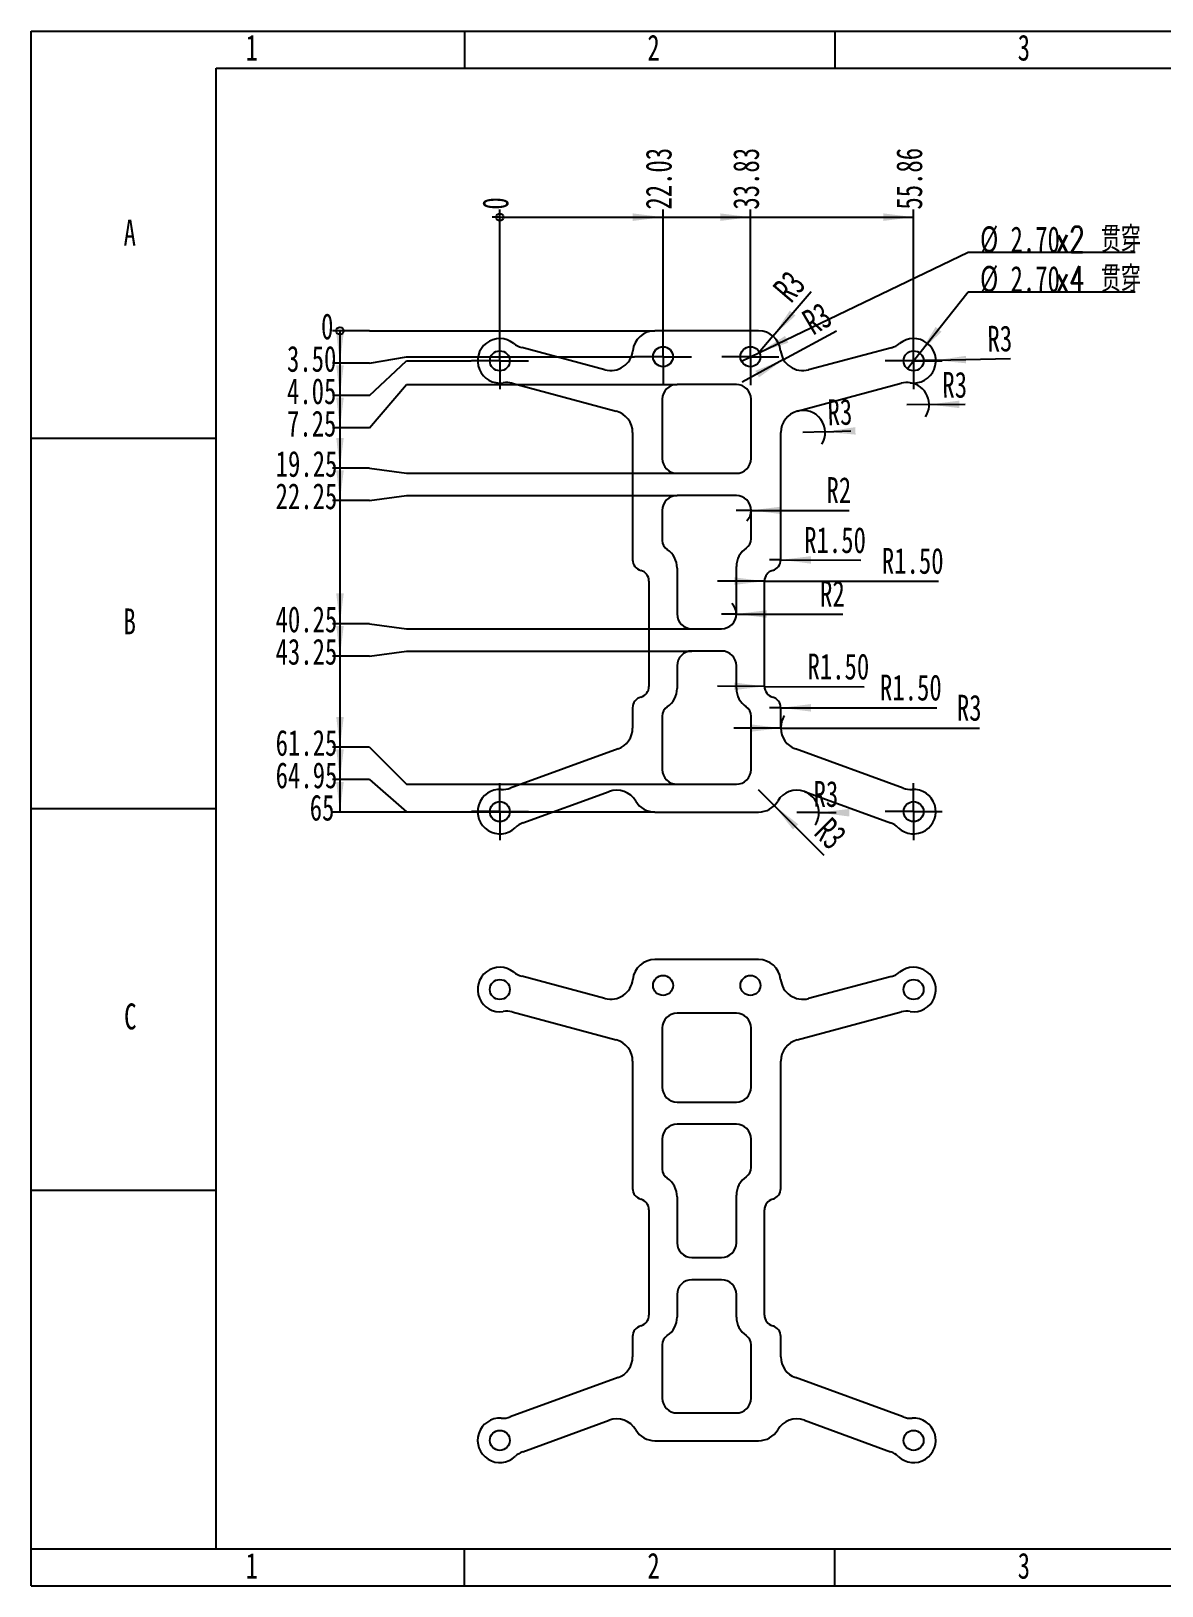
# Model space of a CAD drawing. Header units: millimetres. Extents: x 0 to 297, y 0 to 210.
# Drawn here: x 0 to 152.7, y 0 to 210 of the extents above; entities that cross this region are included whole.
import ezdxf

# ---------------------------------------------------------------- set-up
doc = ezdxf.new("R2010")
doc.units = ezdxf.units.MM
doc.layers.add('图框', color=7, linetype='Continuous')
doc.styles.add('SLDTEXTSTYLE0', font='TXT', dxfattribs={"width": 0.7, "bigfont": 'bigfont'})
doc.styles.add('SLDTEXTSTYLE2', font='TXT', dxfattribs={"width": 0.7})
doc.dimstyles.new('SLDDIMSTYLE0', dxfattribs={"dimtxt": 3.5, "dimasz": 0.338667, "dimexe": 0, "dimexo": 0.0625, "dimgap": 0.875, "dimtad": 0, "dimtih": 1, "dimtoh": 1, "dimdec": 0, "dimrnd": 1e-09, "dimdsep": 46, "dimtxsty": 'SLDTEXTSTYLE2', "dimblk1": 'ORIGIN', "dimblk2": 'ORIGIN', "dimsah": 1, "dimcen": 0.09, "dimadec": 0, "dimazin": 2, "dimtfac": 1, "dimtdec": 0, "dimtofl": 0, "dimtmove": 0, "dimatfit": 3, "dimldrblk": 'ORIGIN', "dimfxl": 0, "dimfrac": 2, "dimtolj": 1, "dimtzin": 12, "dimarcsym": 0})
doc.dimstyles.new('SLDDIMSTYLE1', dxfattribs={"dimtxt": 3.5, "dimasz": 4.08, "dimexe": 0, "dimexo": 0.0625, "dimgap": 0.875, "dimtad": 0, "dimtih": 1, "dimtoh": 1, "dimrnd": 1e-09, "dimzin": 4, "dimdsep": 46, "dimtxsty": 'SLDTEXTSTYLE2', "dimsah": 1, "dimcen": 0.09, "dimadec": 0, "dimazin": 1, "dimtfac": 1, "dimtofl": 0, "dimtmove": 0, "dimatfit": 3, "dimfxl": 0, "dimfrac": 2, "dimtolj": 1, "dimtzin": 12, "dimarcsym": 0})
doc.dimstyles.new('SLDDIMSTYLE2', dxfattribs={"dimtxt": 3.5, "dimasz": 4.08, "dimexe": 0, "dimexo": 0.0625, "dimgap": 0.875, "dimtad": 0, "dimtih": 1, "dimtoh": 1, "dimrnd": 1e-09, "dimzin": 12, "dimdsep": 46, "dimtxsty": 'SLDTEXTSTYLE2', "dimsah": 1, "dimcen": 0.09, "dimadec": 0, "dimazin": 3, "dimtfac": 1, "dimtofl": 0, "dimtmove": 0, "dimatfit": 3, "dimfxl": 0, "dimfrac": 2, "dimtolj": 1, "dimtzin": 12, "dimarcsym": 0})
doc.dimstyles.new('SLDDIMSTYLE3', dxfattribs={"dimtxt": 3.5, "dimasz": 4.08, "dimexe": 0, "dimexo": 0.0625, "dimgap": 0.875, "dimtad": 0, "dimtih": 1, "dimtoh": 1, "dimrnd": 1e-09, "dimzin": 4, "dimdsep": 46, "dimtxsty": 'SLDTEXTSTYLE2', "dimblk1": 'NONE', "dimsah": 1, "dimcen": 0, "dimadec": 0, "dimazin": 1, "dimtfac": 1, "dimtmove": 0, "dimatfit": 3, "dimldrblk": 'NONE', "dimfxl": 0, "dimfrac": 2, "dimtolj": 1, "dimtzin": 12, "dimarcsym": 0})
doc.dimstyles.new('SLDDIMSTYLE4', dxfattribs={"dimtxt": 3.5, "dimasz": 4.08, "dimexe": 0, "dimexo": 0.0625, "dimgap": 0.875, "dimtad": 2, "dimrnd": 1e-09, "dimzin": 12, "dimdsep": 46, "dimtxsty": 'SLDTEXTSTYLE2', "dimsah": 1, "dimcen": 0, "dimadec": 0, "dimazin": 3, "dimtfac": 1, "dimtofl": 0, "dimtmove": 0, "dimatfit": 3, "dimfxl": 0, "dimfrac": 2, "dimtolj": 1, "dimtzin": 12, "dimarcsym": 0})
doc.dimstyles.new('SLDDIMSTYLE5', dxfattribs={"dimtxt": 3.5, "dimasz": 4.08, "dimexe": 0, "dimexo": 0.0625, "dimgap": 0.875, "dimtad": 2, "dimrnd": 1e-09, "dimzin": 12, "dimdsep": 46, "dimtxsty": 'SLDTEXTSTYLE2', "dimsah": 1, "dimcen": 0, "dimadec": 0, "dimazin": 3, "dimtfac": 1, "dimtofl": 0, "dimtmove": 1, "dimatfit": 3, "dimfxl": 0, "dimfrac": 2, "dimtolj": 1, "dimtzin": 12, "dimarcsym": 0})
doc.dimstyles.new('SLDDIMSTYLE6', dxfattribs={"dimtxt": 3.5, "dimasz": 4.08, "dimexe": 0, "dimexo": 0.0625, "dimgap": 0.875, "dimtad": 2, "dimrnd": 1e-09, "dimzin": 4, "dimdsep": 46, "dimtxsty": 'SLDTEXTSTYLE2', "dimsah": 1, "dimcen": 0, "dimadec": 0, "dimazin": 1, "dimtfac": 1, "dimtofl": 0, "dimtmove": 0, "dimatfit": 3, "dimfxl": 0, "dimfrac": 2, "dimtolj": 1, "dimtzin": 12, "dimarcsym": 0})
doc.dimstyles.new('SLDDIMSTYLE7', dxfattribs={"dimtxt": 3.5, "dimasz": 4.08, "dimexe": 0, "dimexo": 0.0625, "dimgap": 0.875, "dimtad": 2, "dimrnd": 1e-09, "dimzin": 4, "dimdsep": 46, "dimtxsty": 'SLDTEXTSTYLE2', "dimsah": 1, "dimcen": 0, "dimadec": 0, "dimazin": 1, "dimtfac": 1, "dimtofl": 0, "dimtmove": 1, "dimatfit": 3, "dimfxl": 0, "dimfrac": 2, "dimtolj": 1, "dimtzin": 12, "dimarcsym": 0})

# ---------------------------------------------------------------- blocks, each defined once
blk = doc.blocks.new('_Origin')
at = {"color": 0, "linetype": 'ByBlock', "lineweight": -2}
blk.add_line((0, 0), (-1, 0), dxfattribs=at)
blk.add_circle((0, 0), 0.5, dxfattribs=at)
blk = doc.blocks.new('_D')
at = {"layer": '图框'}
for p, q in [((45.69, 169.52), (40.69, 169.52)), ((45.69, 169.52), (50.69, 169.52)), ((50.69, 169.52), (84.22, 169.52))]:
    blk.add_line(p, q, dxfattribs=at)
at = {"layer": '图框', "xscale": 1.016, "yscale": 1.016}
blk.add_blockref('_Origin', (41.7, 169.52), dxfattribs=at)
at = {"layer": '图框', "insert": (39.15, 171.87), "char_height": 3.5, "attachment_point": 1, "style": 'SLDTEXTSTYLE2'}
blk.add_mtext('0', dxfattribs=at)
blk = doc.blocks.new('_D_1')
at = {"layer": '图框'}
for p, q in [((41.7, 169.52), (41.7, 165.15)), ((45.69, 165.15), (50.69, 166.02)), ((50.69, 166.02), (81.47, 166.02)), ((45.69, 165.15), (40.69, 165.15))]:
    blk.add_line(p, q, dxfattribs=at)
blk.add_solid([(41.7, 165.15), (42.21, 169.23), (41.2, 169.23)], dxfattribs=at)
at = {"layer": '图框', "insert": (34.55, 167.49), "char_height": 3.5, "attachment_point": 1, "style": 'SLDTEXTSTYLE2'}
blk.add_mtext('3.50', dxfattribs=at)
blk = doc.blocks.new('_D_2')
at = {"layer": '图框'}
for p, q in [((41.7, 165.15), (41.7, 160.77)), ((45.69, 160.77), (50.69, 165.47)), ((50.69, 165.47), (59.44, 165.47)), ((45.69, 160.77), (40.69, 160.77))]:
    blk.add_line(p, q, dxfattribs=at)
blk.add_solid([(41.7, 160.77), (42.21, 164.85), (41.2, 164.85)], dxfattribs=at)
at = {"layer": '图框', "insert": (34.55, 163.12), "char_height": 3.5, "attachment_point": 1, "style": 'SLDTEXTSTYLE2'}
blk.add_mtext('4.05', dxfattribs=at)
blk = doc.blocks.new('_D_3')
at = {"layer": '图框'}
for p, q in [((45.69, 156.4), (50.69, 162.27)), ((50.69, 162.27), (87.22, 162.27)), ((41.7, 160.77), (41.7, 156.4)), ((45.69, 156.4), (40.69, 156.4))]:
    blk.add_line(p, q, dxfattribs=at)
blk.add_solid([(41.7, 156.4), (42.21, 160.48), (41.2, 160.48)], dxfattribs=at)
at = {"layer": '图框', "insert": (34.55, 158.74), "char_height": 3.5, "attachment_point": 1, "style": 'SLDTEXTSTYLE2'}
blk.add_mtext('7.25', dxfattribs=at)
blk = doc.blocks.new('_D_4')
at = {"layer": '图框'}
for p, q in [((41.7, 156.4), (41.7, 150.96)), ((45.69, 150.96), (40.69, 150.96)), ((45.69, 150.96), (50.69, 150.27)), ((50.69, 150.27), (87.22, 150.27))]:
    blk.add_line(p, q, dxfattribs=at)
blk.add_solid([(41.7, 150.96), (42.21, 155.04), (41.2, 155.04)], dxfattribs=at)
at = {"layer": '图框', "insert": (33.02, 153.3), "char_height": 3.5, "attachment_point": 1, "style": 'SLDTEXTSTYLE2'}
blk.add_mtext('19.25', dxfattribs=at)
blk = doc.blocks.new('_D_5')
at = {"layer": '图框'}
for p, q in [((41.7, 150.96), (41.7, 146.58)), ((45.69, 146.58), (50.69, 147.27)), ((50.69, 147.27), (87.22, 147.27)), ((45.69, 146.58), (40.69, 146.58))]:
    blk.add_line(p, q, dxfattribs=at)
blk.add_solid([(41.7, 146.58), (42.21, 150.66), (41.2, 150.66)], dxfattribs=at)
at = {"layer": '图框', "insert": (33.01, 148.93), "char_height": 3.5, "attachment_point": 1, "style": 'SLDTEXTSTYLE2'}
blk.add_mtext('22.25', dxfattribs=at)
blk = doc.blocks.new('_D_6')
at = {"layer": '图框'}
for p, q in [((41.7, 146.58), (41.7, 129.96)), ((45.69, 129.96), (40.69, 129.96)), ((45.69, 129.96), (50.69, 129.27)), ((50.69, 129.27), (89.22, 129.27))]:
    blk.add_line(p, q, dxfattribs=at)
blk.add_solid([(41.7, 129.96), (42.21, 134.04), (41.2, 134.04)], dxfattribs=at)
at = {"layer": '图框', "insert": (33.01, 132.3), "char_height": 3.5, "attachment_point": 1, "style": 'SLDTEXTSTYLE2'}
blk.add_mtext('40.25', dxfattribs=at)
blk = doc.blocks.new('_D_7')
at = {"layer": '图框'}
for p, q in [((41.7, 129.96), (41.7, 125.58)), ((45.69, 125.58), (50.69, 126.27)), ((50.69, 126.27), (89.22, 126.27)), ((45.69, 125.58), (40.69, 125.58))]:
    blk.add_line(p, q, dxfattribs=at)
blk.add_solid([(41.7, 125.58), (42.21, 129.66), (41.2, 129.66)], dxfattribs=at)
at = {"layer": '图框', "insert": (33.01, 127.93), "char_height": 3.5, "attachment_point": 1, "style": 'SLDTEXTSTYLE2'}
blk.add_mtext('43.25', dxfattribs=at)
blk = doc.blocks.new('_D_8')
at = {"layer": '图框'}
for p, q in [((41.7, 125.58), (41.7, 113.27)), ((45.69, 113.27), (40.69, 113.27)), ((45.69, 113.27), (50.69, 108.27)), ((50.69, 108.27), (87.22, 108.27))]:
    blk.add_line(p, q, dxfattribs=at)
blk.add_solid([(41.7, 113.27), (42.21, 117.35), (41.2, 117.35)], dxfattribs=at)
at = {"layer": '图框', "insert": (33.02, 115.62), "char_height": 3.5, "attachment_point": 1, "style": 'SLDTEXTSTYLE2'}
blk.add_mtext('61.25', dxfattribs=at)
blk = doc.blocks.new('_D_9')
at = {"layer": '图框'}
for p, q in [((41.7, 113.27), (41.7, 108.9)), ((45.69, 108.9), (40.69, 108.9)), ((45.69, 108.9), (50.69, 104.57)), ((50.69, 104.57), (59.44, 104.57))]:
    blk.add_line(p, q, dxfattribs=at)
blk.add_solid([(41.7, 108.9), (42.21, 112.98), (41.2, 112.98)], dxfattribs=at)
at = {"layer": '图框', "insert": (33.02, 111.24), "char_height": 3.5, "attachment_point": 1, "style": 'SLDTEXTSTYLE2'}
blk.add_mtext('64.95', dxfattribs=at)
blk = doc.blocks.new('_D_10')
at = {"layer": '图框'}
for p, q in [((41.7, 108.9), (41.7, 104.52)), ((84.22, 104.52), (40.69, 104.52))]:
    blk.add_line(p, q, dxfattribs=at)
blk.add_solid([(41.7, 104.52), (42.21, 108.6), (41.2, 108.6)], dxfattribs=at)
at = {"layer": '图框', "insert": (37.62, 106.87), "char_height": 3.5, "attachment_point": 1, "style": 'SLDTEXTSTYLE2'}
blk.add_mtext('65', dxfattribs=at)
blk = doc.blocks.new('_D_11')
at = {"layer": '图框'}
blk.add_line((63.29, 165.47), (63.29, 185.89), dxfattribs=at)
at = {"layer": '图框', "xscale": 1.016, "yscale": 1.016}
blk.add_blockref('_Origin', (63.29, 184.87), dxfattribs=at)
at = {"layer": '图框', "insert": (60.94, 185.89), "char_height": 3.5, "attachment_point": 1, "rotation": 90, "style": 'SLDTEXTSTYLE2'}
blk.add_mtext('0', dxfattribs=at)
blk = doc.blocks.new('_D_12')
at = {"layer": '图框'}
for p, q in [((63.29, 184.87), (85.32, 184.87)), ((85.32, 169.87), (85.32, 185.89))]:
    blk.add_line(p, q, dxfattribs=at)
blk.add_solid([(85.32, 184.87), (81.24, 185.38), (81.24, 184.36)], dxfattribs=at)
at = {"layer": '图框', "insert": (82.98, 185.89), "char_height": 3.5, "attachment_point": 1, "rotation": 90, "style": 'SLDTEXTSTYLE2'}
blk.add_mtext('22.03', dxfattribs=at)
blk = doc.blocks.new('_D_13')
at = {"layer": '图框'}
for p, q in [((85.32, 184.87), (97.12, 184.87)), ((97.12, 169.87), (97.12, 185.89))]:
    blk.add_line(p, q, dxfattribs=at)
blk.add_solid([(97.12, 184.87), (93.04, 185.38), (93.04, 184.36)], dxfattribs=at)
at = {"layer": '图框', "insert": (94.78, 185.89), "char_height": 3.5, "attachment_point": 1, "rotation": 90, "style": 'SLDTEXTSTYLE2'}
blk.add_mtext('33.83', dxfattribs=at)
blk = doc.blocks.new('_D_14')
at = {"layer": '图框'}
for p, q in [((97.12, 184.87), (119.15, 184.87)), ((119.15, 169.32), (119.15, 185.89))]:
    blk.add_line(p, q, dxfattribs=at)
blk.add_solid([(119.15, 184.87), (115.07, 185.38), (115.07, 184.36)], dxfattribs=at)
at = {"layer": '图框', "insert": (116.81, 185.89), "char_height": 3.5, "attachment_point": 1, "rotation": 90, "style": 'SLDTEXTSTYLE2'}
blk.add_mtext('55.86', dxfattribs=at)
blk = doc.blocks.new('_D_15')
at = {"layer": '图框'}
for p, q in [((119.99, 166.53), (126.54, 174.8)), ((126.54, 174.8), (149.09, 174.8)), ((118.32, 164.41), (119.99, 166.53))]:
    blk.add_line(p, q, dxfattribs=at)
blk.add_solid([(119.99, 166.53), (122.92, 169.41), (122.13, 170.04)], dxfattribs=at)
at = {"layer": '图框', "char_height": 3.5, "attachment_point": 1}
for s, insert, style in [('x4 贯穿', (138.37, 178.27), 'SLDTEXTSTYLE0'), ('%%c', (128.12, 178.28), 'SLDTEXTSTYLE2'), ('2.70', (132.24, 178.27), 'SLDTEXTSTYLE2')]:
    blk.add_mtext(s, dxfattribs=dict(at, insert=insert, style=style))
blk = doc.blocks.new('_None')
blk = doc.blocks.new('_D_16')
at = {"layer": '图框'}
for p, q in [((98.34, 166.61), (126.54, 180.14)), ((126.54, 180.14), (149.09, 180.14)), ((95.91, 165.44), (98.34, 166.61))]:
    blk.add_line(p, q, dxfattribs=at)
blk.add_solid([(98.34, 166.61), (102.24, 167.91), (101.8, 168.83)], dxfattribs=at)
at = {"layer": '图框', "char_height": 3.5, "attachment_point": 1}
for s, insert, style in [('%%c', (128.12, 183.63), 'SLDTEXTSTYLE2'), ('2.70', (132.24, 183.62), 'SLDTEXTSTYLE2'), ('x2 贯穿', (138.37, 183.62), 'SLDTEXTSTYLE0')]:
    blk.add_mtext(s, dxfattribs=dict(at, insert=insert, style=style))
blk = doc.blocks.new('_D_17')
at = {"layer": '图框'}
for q in [(119.15, 165.47), (132.26, 165.78)]:
    blk.add_line((122.15, 165.54), q, dxfattribs=at)
blk.add_solid([(122.15, 165.54), (126.24, 165.13), (126.22, 166.14)], dxfattribs=at)
at = {"layer": '图框', "insert": (129.09, 170.18), "char_height": 3.5, "attachment_point": 1, "rotation": 1.3518, "style": 'SLDTEXTSTYLE2'}
blk.add_mtext('R3', dxfattribs=at)
blk = doc.blocks.new('_D_18')
at = {"layer": '图框'}
for q in [(118.26, 159.53), (126.13, 159.59)]:
    blk.add_line((121.26, 159.56), q, dxfattribs=at)
blk.add_arc((118.26, 159.53), 3, 326.6995, 81.4435, dxfattribs=at)
blk.add_solid([(121.26, 159.56), (125.34, 159.08), (125.34, 160.09)], dxfattribs=at)
at = {"layer": '图框', "insert": (123.03, 163.97), "char_height": 3.5, "attachment_point": 1, "rotation": 0.3896, "style": 'SLDTEXTSTYLE2'}
blk.add_mtext('R3', dxfattribs=at)
blk = doc.blocks.new('_D_19')
at = {"layer": '图框'}
for q in [(105.33, 174.84), (98.22, 166.52)]:
    blk.add_line((100.17, 168.8), q, dxfattribs=at)
blk.add_solid([(100.17, 168.8), (103.21, 171.58), (102.43, 172.24)], dxfattribs=at)
at = {"layer": '图框', "insert": (99.94, 175.4), "char_height": 3.5, "attachment_point": 1, "rotation": 49.5102, "style": 'SLDTEXTSTYLE2'}
blk.add_mtext('R3', dxfattribs=at)
blk = doc.blocks.new('_D_20')
at = {"layer": '图框'}
for q in [(108.73, 169.52), (96.03, 162.58)]:
    blk.add_line((101.6, 165.63), q, dxfattribs=at)
blk.add_solid([(101.6, 165.63), (97.78, 164.12), (98.27, 163.22)], dxfattribs=at)
at = {"layer": '图框', "insert": (103.8, 171.86), "char_height": 3.5, "attachment_point": 1, "rotation": 30.4639, "style": 'SLDTEXTSTYLE2'}
blk.add_mtext('R3', dxfattribs=at)
blk = doc.blocks.new('_D_21')
at = {"layer": '图框'}
for q in [(104.22, 155.77), (110.69, 155.99)]:
    blk.add_line((107.22, 155.87), q, dxfattribs=at)
blk.add_arc((104.22, 155.77), 3, 328.1936, 105, dxfattribs=at)
blk.add_solid([(107.22, 155.87), (111.32, 155.5), (111.28, 156.51)], dxfattribs=at)
at = {"layer": '图框', "insert": (107.48, 160.24), "char_height": 3.5, "attachment_point": 1, "rotation": 1.8837, "style": 'SLDTEXTSTYLE2'}
blk.add_mtext('R3', dxfattribs=at)
blk = doc.blocks.new('_D_22')
at = {"layer": '图框'}
for q in [(95.22, 145.27), (110.46, 145.27)]:
    blk.add_line((97.22, 145.27), q, dxfattribs=at)
blk.add_arc((95.22, 145.27), 2, 315, 0, dxfattribs=at)
blk.add_solid([(97.22, 145.27), (101.3, 144.76), (101.3, 145.78)], dxfattribs=at)
at = {"layer": '图框', "insert": (107.39, 149.76), "char_height": 3.5, "attachment_point": 1, "style": 'SLDTEXTSTYLE2'}
blk.add_mtext('R2', dxfattribs=at)
blk = doc.blocks.new('_D_23')
at = {"layer": '图框'}
for q in [(99.72, 138.6), (112.04, 138.55)]:
    blk.add_line((101.22, 138.59), q, dxfattribs=at)
blk.add_solid([(101.22, 138.59), (105.3, 138.07), (105.3, 139.08)], dxfattribs=at)
at = {"layer": '图框', "insert": (104.39, 143.03), "char_height": 3.5, "attachment_point": 1, "rotation": 359.7967, "style": 'SLDTEXTSTYLE2'}
blk.add_mtext('R1.50', dxfattribs=at)
blk = doc.blocks.new('_D_24')
at = {"layer": '图框'}
for q in [(92.67, 135.71), (122.54, 135.69)]:
    blk.add_line((99.02, 135.7), q, dxfattribs=at)
blk.add_solid([(99.02, 135.7), (94.94, 136.22), (94.94, 135.2)], dxfattribs=at)
at = {"layer": '图框', "insert": (114.87, 140.2), "char_height": 3.5, "attachment_point": 1, "style": 'SLDTEXTSTYLE2'}
blk.add_mtext('R1.50', dxfattribs=at)
blk = doc.blocks.new('_D_25')
at = {"layer": '图框'}
for q in [(92.67, 121.52), (112.5, 121.42)]:
    blk.add_line((99.02, 121.49), q, dxfattribs=at)
blk.add_solid([(99.02, 121.49), (94.95, 122.02), (94.94, 121)], dxfattribs=at)
at = {"layer": '图框', "insert": (104.83, 125.93), "char_height": 3.5, "attachment_point": 1, "style": 'SLDTEXTSTYLE2'}
blk.add_mtext('R1.50', dxfattribs=at)
blk = doc.blocks.new('_D_26')
at = {"layer": '图框'}
for q in [(99.72, 118.6), (122.29, 118.6)]:
    blk.add_line((101.22, 118.6), q, dxfattribs=at)
blk.add_solid([(101.22, 118.6), (105.3, 118.09), (105.3, 119.1)], dxfattribs=at)
at = {"layer": '图框', "insert": (114.62, 123.09), "char_height": 3.5, "attachment_point": 1, "style": 'SLDTEXTSTYLE2'}
blk.add_mtext('R1.50', dxfattribs=at)
blk = doc.blocks.new('_D_27')
at = {"layer": '图框'}
for q in [(94.87, 115.86), (128.07, 115.85)]:
    blk.add_line((101.22, 115.86), q, dxfattribs=at)
blk.add_arc((104.22, 115.86), 3, 146.3099, 180, dxfattribs=at)
blk.add_solid([(101.22, 115.86), (97.14, 116.37), (97.14, 115.36)], dxfattribs=at)
at = {"layer": '图框', "insert": (125, 120.36), "char_height": 3.5, "attachment_point": 1, "style": 'SLDTEXTSTYLE2'}
blk.add_mtext('R3', dxfattribs=at)
blk = doc.blocks.new('_D_28')
at = {"layer": '图框'}
for q in [(93.22, 131.27), (109.59, 131.27)]:
    blk.add_line((95.22, 131.27), q, dxfattribs=at)
blk.add_arc((93.22, 131.27), 2, 0, 45, dxfattribs=at)
blk.add_solid([(95.22, 131.27), (99.3, 130.76), (99.3, 131.78)], dxfattribs=at)
at = {"layer": '图框', "insert": (106.53, 135.76), "char_height": 3.5, "attachment_point": 1, "style": 'SLDTEXTSTYLE2'}
blk.add_mtext('R2', dxfattribs=at)
blk = doc.blocks.new('_D_29')
at = {"layer": '图框'}
for q in [(103.38, 104.46), (108.71, 104.44)]:
    blk.add_line((106.38, 104.45), q, dxfattribs=at)
blk.add_arc((103.38, 104.46), 3, 326.0765, 70, dxfattribs=at)
blk.add_solid([(106.38, 104.45), (110.46, 103.92), (110.47, 104.94)], dxfattribs=at)
at = {"layer": '图框', "insert": (105.66, 108.73), "char_height": 3.5, "attachment_point": 1, "rotation": 359.7666, "style": 'SLDTEXTSTYLE2'}
blk.add_mtext('R3', dxfattribs=at)
blk = doc.blocks.new('_D_30')
at = {"layer": '图框'}
for q in [(98.22, 107.52), (107.03, 98.71)]:
    blk.add_line((100.34, 105.4), q, dxfattribs=at)
blk.add_solid([(100.34, 105.4), (102.87, 102.16), (103.59, 102.87)], dxfattribs=at)
at = {"layer": '图框', "insert": (108.02, 104.04), "char_height": 3.5, "attachment_point": 1, "rotation": 315, "style": 'SLDTEXTSTYLE2'}
blk.add_mtext('R3', dxfattribs=at)
blk = doc.blocks.new('SW_CENTERMARKSYMBOL_0')
at = {"layer": '图框', "color": 0}
for p, q in [((0, 2.5), (0, 3.85)), ((0, 0), (0, 2.5)), ((-2.5, 0), (-3.85, 0)), ((0, 0), (-2.5, 0)), ((0, 0), (0, -2.5)), ((0, 0), (2.5, 0)), ((2.5, 0), (3.85, 0)), ((0, -2.5), (0, -3.85))]:
    blk.add_line(p, q, dxfattribs=at)
blk = doc.blocks.new('SW_CENTERMARKSYMBOL_1')
at = {"layer": '图框', "color": 0}
for p, q in [((0, 2.5), (0, 3.85)), ((0, 0), (0, 2.5)), ((-2.5, 0), (-3.85, 0)), ((0, 0), (-2.5, 0)), ((0, 0), (0, -2.5)), ((0, 0), (2.5, 0)), ((2.5, 0), (3.85, 0)), ((0, -2.5), (0, -3.85))]:
    blk.add_line(p, q, dxfattribs=at)
blk = doc.blocks.new('SW_CENTERMARKSYMBOL_2')
at = {"layer": '图框', "color": 0}
for p, q in [((0, 2.5), (0, 3.85)), ((0, 0), (0, 2.5)), ((-2.5, 0), (-3.85, 0)), ((0, 0), (-2.5, 0)), ((0, 0), (0, -2.5)), ((0, 0), (2.5, 0)), ((2.5, 0), (3.85, 0)), ((0, -2.5), (0, -3.85))]:
    blk.add_line(p, q, dxfattribs=at)
blk = doc.blocks.new('SW_CENTERMARKSYMBOL_3')
at = {"layer": '图框', "color": 0}
for p, q in [((0, 2.5), (0, 3.85)), ((0, 0), (0, 2.5)), ((-2.5, 0), (-3.85, 0)), ((0, 0), (-2.5, 0)), ((0, 0), (0, -2.5)), ((0, 0), (2.5, 0)), ((2.5, 0), (3.85, 0)), ((0, -2.5), (0, -3.85))]:
    blk.add_line(p, q, dxfattribs=at)
blk = doc.blocks.new('SW_CENTERMARKSYMBOL_4')
at = {"layer": '图框', "color": 0}
for p, q in [((0, 2.5), (0, 3.85)), ((0, 0), (0, 2.5)), ((-2.5, 0), (-3.85, 0)), ((0, 0), (-2.5, 0)), ((0, 0), (0, -2.5)), ((0, 0), (2.5, 0)), ((2.5, 0), (3.85, 0)), ((0, -2.5), (0, -3.85))]:
    blk.add_line(p, q, dxfattribs=at)
blk = doc.blocks.new('SW_CENTERMARKSYMBOL_5')
at = {"layer": '图框', "color": 0}
for p, q in [((0, 2.5), (0, 3.85)), ((0, 0), (0, 2.5)), ((-2.5, 0), (-3.85, 0)), ((0, 0), (-2.5, 0)), ((0, 0), (0, -2.5)), ((0, 0), (2.5, 0)), ((2.5, 0), (3.85, 0)), ((0, -2.5), (0, -3.85))]:
    blk.add_line(p, q, dxfattribs=at)

msp = doc.modelspace()

# ---------------------------------------------------------------- linework, layer by layer
at = {"color": 7, "linetype": 'Continuous', "lineweight": 25}
for p, q in [((98.222, 169.521), (84.222, 169.521)), ((77.479, 164.255), (66.254, 167.262)), ((116.157, 167.237), (104.963, 164.25)), ((64.96, 162.433), (78.999, 158.671)), ((95.222, 162.271), (87.222, 162.271)), ((103.446, 158.671), (117.485, 162.433)), ((85.222, 160.271), (85.222, 152.271)), ((97.222, 152.271), (97.222, 160.271)), ((81.222, 155.773), (81.222, 138.596)), ((101.222, 138.596), (101.222, 155.773)), ((87.222, 150.271), (95.222, 150.271)), ((95.222, 147.271), (87.222, 147.271)), ((85.222, 145.271), (85.222, 141.216)), ((97.222, 141.427), (97.222, 145.271)), ((87.222, 137.475), (87.222, 131.271)), ((95.222, 131.271), (95.222, 137.685)), ((83.422, 135.705), (83.422, 121.487)), ((99.022, 121.487), (99.022, 135.705)), ((89.222, 129.271), (93.222, 129.271)), ((93.222, 126.271), (89.222, 126.271)), ((87.222, 124.271), (87.222, 121.22)), ((95.222, 121.22), (95.222, 124.271)), ((81.222, 118.596), (81.222, 115.862)), ((101.222, 115.862), (101.222, 118.596)), ((85.222, 117.479), (85.222, 110.271)), ((97.222, 110.271), (97.222, 117.479)), ((79.248, 113.043), (64.689, 107.744)), ((117.756, 107.744), (103.196, 113.043)), ((66.399, 103.046), (78.035, 107.281)), ((87.222, 108.271), (95.222, 108.271)), ((104.41, 107.281), (116.046, 103.046)), ((84.222, 104.521), (98.222, 104.521)), ((98.222, 84.605), (84.222, 84.605)), ((77.479, 79.338), (66.254, 82.346)), ((116.157, 82.321), (104.963, 79.334)), ((64.96, 77.516), (78.999, 73.755)), ((95.222, 77.354), (87.222, 77.354)), ((103.446, 73.755), (117.485, 77.516)), ((85.222, 75.354), (85.222, 67.354)), ((97.222, 67.354), (97.222, 75.354)), ((81.222, 70.857), (81.222, 53.68)), ((101.222, 53.68), (101.222, 70.857)), ((87.222, 65.354), (95.222, 65.354)), ((95.222, 62.354), (87.222, 62.354)), ((85.222, 60.354), (85.222, 56.3)), ((97.222, 56.51), (97.222, 60.354)), ((87.222, 52.558), (87.222, 46.354)), ((95.222, 46.354), (95.222, 52.769)), ((83.422, 50.788), (83.422, 36.571)), ((99.022, 36.571), (99.022, 50.788)), ((89.222, 44.354), (93.222, 44.354)), ((93.222, 41.354), (89.222, 41.354)), ((87.222, 39.354), (87.222, 36.304)), ((95.222, 36.304), (95.222, 39.354)), ((81.222, 33.68), (81.222, 30.946)), ((101.222, 30.946), (101.222, 33.68)), ((85.222, 32.562), (85.222, 25.354)), ((97.222, 25.354), (97.222, 32.562)), ((79.248, 28.127), (64.689, 22.828)), ((117.756, 22.828), (103.196, 28.127)), ((87.222, 23.354), (95.222, 23.354)), ((66.399, 18.129), (78.035, 22.364)), ((104.41, 22.364), (116.046, 18.129)), ((84.222, 19.605), (98.222, 19.605))]:
    msp.add_line(p, q, dxfattribs=at)
for centre in [(63.291, 165.468), (85.322, 166.021), (97.122, 166.021), (119.154, 165.468), (63.291, 104.575), (119.154, 104.575), (63.291, 80.552), (85.322, 81.105), (97.122, 81.105), (119.154, 80.552), (63.291, 19.658), (119.154, 19.658)]:
    msp.add_circle(centre, 1.35, dxfattribs=at)
for centre, radius, start, end in [((63.291, 165.468), 3, 51.44354, 278.55646), ((84.222, 166.521), 3, 90, 173.96336), ((98.222, 166.521), 3, 5.99846, 90), ((119.154, 165.468), 3, 261.44354, 128.9303), ((67.031, 170.16), 3, 231.44354, 255), ((78.256, 167.152), 3, 255, 353.96336), ((104.19, 167.148), 3, 185.99846, 284.94158), ((115.384, 170.136), 3, 284.94158, 308.9303), ((64.184, 159.535), 3, 75, 98.55646), ((87.222, 160.271), 2, 90, 180), ((95.222, 160.271), 2, 0, 90), ((118.261, 159.535), 3, 81.44354, 105), ((78.222, 155.773), 3, 0, 75), ((104.222, 155.773), 3, 105, 180), ((87.222, 152.271), 2, 180, 270), ((95.222, 152.271), 2, 270, 0), ((87.222, 145.271), 2, 90, 180), ((95.222, 145.271), 2, 0, 90), ((86.722, 141.216), 1.5, 180, 236.25101), ((95.722, 141.427), 1.5, 303.74899, 0), ((84.222, 137.475), 3, 0, 56.25101), ((98.222, 137.685), 3, 123.74899, 180), ((82.722, 138.596), 1.5, 180, 254.53399), ((81.922, 135.705), 1.5, 0, 74.53399), ((100.522, 135.705), 1.5, 105.46601, 180), ((99.722, 138.596), 1.5, 285.46601, 0), ((89.222, 131.271), 2, 180, 270), ((93.222, 131.271), 2, 270, 0), ((89.222, 124.271), 2, 90, 180), ((93.222, 124.271), 2, 0, 90), ((82.722, 118.596), 1.5, 105.46601, 180), ((81.922, 121.487), 1.5, 285.46601, 0), ((84.222, 121.22), 3, 303.74899, 0), ((98.222, 121.22), 3, 180, 236.25101), ((100.522, 121.487), 1.5, 180, 254.53399), ((99.722, 118.596), 1.5, 0, 74.53399), ((86.722, 117.479), 1.5, 123.74899, 180), ((95.722, 117.479), 1.5, 0, 56.25101), ((78.222, 115.862), 3, 290, 0), ((104.222, 115.862), 3, 180, 250), ((87.222, 110.271), 2, 180, 270), ((95.222, 110.271), 2, 270, 0), ((63.291, 104.575), 3, 86.44354, 313.55646), ((63.663, 110.563), 3, 266.44354, 290), ((79.061, 104.462), 3, 30.66168, 110), ((103.384, 104.462), 3, 70, 149.33832), ((119.154, 104.575), 3, 226.44354, 93.55646), ((118.782, 110.563), 3, 250, 273.55646), ((84.222, 107.521), 3, 210.66168, 270), ((98.222, 107.521), 3, 270, 329.33832), ((67.425, 100.226), 3, 110, 133.55646), ((115.02, 100.226), 3, 46.44354, 70), ((84.222, 81.605), 3, 90, 173.96336), ((98.222, 81.605), 3, 5.99846, 90), ((63.291, 80.552), 3, 51.44354, 278.55646), ((67.031, 85.244), 3, 231.44354, 255), ((78.256, 82.236), 3, 255, 353.96336), ((104.19, 82.232), 3, 185.99846, 284.94158), ((115.384, 85.219), 3, 284.94158, 308.9303), ((119.154, 80.552), 3, 261.44354, 128.9303), ((64.184, 74.619), 3, 75, 98.55646), ((87.222, 75.354), 2, 90, 180), ((95.222, 75.354), 2, 0, 90), ((118.261, 74.619), 3, 81.44354, 105), ((78.222, 70.857), 3, 0, 75), ((104.222, 70.857), 3, 105, 180), ((87.222, 67.354), 2, 180, 270), ((95.222, 67.354), 2, 270, 0), ((87.222, 60.354), 2, 90, 180), ((95.222, 60.354), 2, 0, 90), ((86.722, 56.3), 1.5, 180, 236.25101), ((84.222, 52.558), 3, 0, 56.25101), ((98.222, 52.769), 3, 123.74899, 180), ((95.722, 56.51), 1.5, 303.74899, 0), ((82.722, 53.68), 1.5, 180, 254.53399), ((99.722, 53.68), 1.5, 285.46601, 0), ((81.922, 50.788), 1.5, 0, 74.53399), ((100.522, 50.788), 1.5, 105.46601, 180), ((89.222, 46.354), 2, 180, 270), ((93.222, 46.354), 2, 270, 0), ((89.222, 39.354), 2, 90, 180), ((93.222, 39.354), 2, 0, 90), ((81.922, 36.571), 1.5, 285.46601, 0), ((84.222, 36.304), 3, 303.74899, 0), ((98.222, 36.304), 3, 180, 236.25101), ((100.522, 36.571), 1.5, 180, 254.53399), ((82.722, 33.68), 1.5, 105.46601, 180), ((86.722, 32.562), 1.5, 123.74899, 180), ((95.722, 32.562), 1.5, 0, 56.25101), ((99.722, 33.68), 1.5, 0, 74.53399), ((78.222, 30.946), 3, 290, 0), ((104.222, 30.946), 3, 180, 250), ((87.222, 25.354), 2, 180, 270), ((95.222, 25.354), 2, 270, 0), ((63.291, 19.658), 3, 86.44354, 313.55646), ((63.663, 25.647), 3, 266.44354, 290), ((79.061, 19.545), 3, 30.66168, 110), ((84.222, 22.605), 3, 210.66168, 270), ((98.222, 22.605), 3, 270, 329.33832), ((103.384, 19.545), 3, 70, 149.33832), ((119.154, 19.658), 3, 226.44354, 93.55646), ((118.782, 25.647), 3, 250, 273.55646), ((67.425, 15.31), 3, 110, 133.55646), ((115.02, 15.31), 3, 46.44354, 70)]:
    msp.add_arc(centre, radius, start, end, dxfattribs=at)
at = {"layer": '图框'}
for p, q in [((0, 0), (0, 210)), ((0, 210), (297, 210)), ((58.5, 210), (58.5, 205)), ((108.5, 210), (108.5, 205)), ((0, 155), (25, 155)), ((0, 53.43), (25, 53.43)), ((0, 5), (25, 5)), ((58.5, 0), (58.5, 5)), ((108.5, 0), (108.5, 5)), ((0, 0), (297, 0))]:
    msp.add_line(p, q, dxfattribs=at)
at = {"layer": '图框', "linetype": 'Continuous', "lineweight": 25}
for p, q in [((25, 5), (25, 205)), ((25, 205), (292, 205))]:
    msp.add_line(p, q, dxfattribs=at)
at = {"layer": '图框', "lineweight": 25}
for p, q in [((0, 105), (25, 105)), ((25, 5), (292, 5))]:
    msp.add_line(p, q, dxfattribs=at)

# ---------------------------------------------------------------- block references
at = {"layer": '图框'}
for name, p in [('SW_CENTERMARKSYMBOL_3', (63.291, 165.468)), ('SW_CENTERMARKSYMBOL_4', (85.322, 166.021)), ('SW_CENTERMARKSYMBOL_5', (97.122, 166.021)), ('SW_CENTERMARKSYMBOL_2', (119.154, 165.468)), ('SW_CENTERMARKSYMBOL_0', (63.291, 104.575)), ('SW_CENTERMARKSYMBOL_1', (119.154, 104.575))]:
    msp.add_blockref(name, p, dxfattribs=at)

# ---------------------------------------------------------------- texts
at = {"layer": '图框', "char_height": 3.5, "attachment_point": 2, "style": 'SLDTEXTSTYLE2'}
for s, insert in [('1', (29.794, 209.516)), ('2', (84.044, 209.516)), ('3', (134.044, 209.516)), ('A', (13.32, 184.516)), ('B', (13.32, 132.016)), ('C', (13.395, 78.668)), ('1', (29.794, 4.474)), ('2', (84.044, 4.474)), ('3', (134.044, 4.474))]:
    msp.add_mtext(s, dxfattribs=dict(at, insert=insert))

# ---------------------------------------------------------------- dimensions: what is measured, and where the dimension line sits
at = {"layer": '图框'}
for feature_location, offset, dtype, origin, dimstyle, picture, middle in [((85.322, 169.871), (0, 16.014), 1, (63.291, 165.468), 'SLDDIMSTYLE2', '_D_12', (85.322, 189.723)), ((97.122, 169.871), (0, 16.014), 1, (63.291, 165.468), 'SLDDIMSTYLE2', '_D_13', (97.122, 189.721)), ((119.154, 169.318), (0, 16.567), 1, (63.291, 165.468), 'SLDDIMSTYLE2', '_D_14', (119.154, 189.719)), ((63.290872597, 165.46821243), (0, 20.417412177), 1, (63.290872597, 165.46821243), 'SLDDIMSTYLE0', '_D_11', (63.290872597, 186.653680164)), ((84.222410866, 169.521435836), (-43.535076443, 0), 0, (84.222410866, 169.521435836), 'SLDDIMSTYLE0', '_D', (39.919278865, 169.521435836)), ((87.222, 147.271), (-46.535, -0.687), 0, (84.222, 169.521), 'SLDDIMSTYLE2', '_D_5', (36.849, 146.583)), ((89.222, 129.271), (-48.535, 0.687), 0, (84.222, 169.521), 'SLDDIMSTYLE2', '_D_6', (36.849, 129.958)), ((89.222, 126.271), (-48.535, -0.687), 0, (84.222, 169.521), 'SLDDIMSTYLE2', '_D_7', (36.849, 125.583)), ((87.222, 150.271), (-46.535, 0.687), 0, (84.222, 169.521), 'SLDDIMSTYLE2', '_D_4', (36.852, 150.958)), ((87.222, 108.271), (-46.535, 5), 0, (84.222, 169.521), 'SLDDIMSTYLE2', '_D_8', (36.852, 113.271)), ((59.441, 104.575), (-18.754, 4.321), 0, (84.222, 169.521), 'SLDDIMSTYLE2', '_D_9', (36.854, 108.896)), ((81.472, 166.021), (-40.785, -0.875), 0, (84.222, 169.521), 'SLDDIMSTYLE1', '_D_1', (37.618, 165.147)), ((59.441, 165.468), (-18.754, -4.696), 0, (84.222, 169.521), 'SLDDIMSTYLE2', '_D_2', (37.618, 160.772)), ((87.222, 162.271), (-46.535, -5.873), 0, (84.222, 169.521), 'SLDDIMSTYLE2', '_D_3', (37.62, 156.398)), ((84.222, 104.521), (-43.535, 0), 0, (84.222, 169.521), 'SLDDIMSTYLE2', '_D_10', (39.154, 104.521))]:
    dim = msp.add_ordinate_dim(feature_location=feature_location, offset=offset, dtype=dtype, origin=origin, dimstyle=dimstyle, dxfattribs=at)
    dim.commit()
    dim.dimension.update_dxf_attribs({"geometry": picture, "text_midpoint": middle})
for p1, p2, text, picture, middle in [((95.905, 165.437), (98.339, 166.606), '<>x2 贯穿', '_D_16', (138.608, 181.789)), ((118.316, 164.41), (119.992, 166.527), '<>x4 贯穿', '_D_15', (138.608, 176.441))]:
    dim = msp.add_diameter_dim_2p(p1=p1, p2=p2, text=text, dimstyle='SLDDIMSTYLE3', dxfattribs=at)
    dim.commit()
    dim.dimension.update_dxf_attribs({"geometry": picture, "text_midpoint": middle, "dimtype": 163})
for center, mpoint, dimstyle, picture, middle in [((98.222, 166.521), (100.17, 168.803), 'SLDDIMSTYLE4', '_D_19', (104.483, 173.854)), ((104.19, 167.148), (101.604, 165.627), 'SLDDIMSTYLE5', '_D_20', (107.692, 169.209)), ((119.154, 165.468), (122.153, 165.539), 'SLDDIMSTYLE4', '_D_17', (130.919, 165.746)), ((118.261, 159.535), (121.261, 159.555), 'SLDDIMSTYLE4', '_D_18', (124.922, 159.58)), ((104.222, 155.773), (107.221, 155.872), 'SLDDIMSTYLE4', '_D_21', (109.55, 155.949)), ((95.222, 145.271), (97.222, 145.271), 'SLDDIMSTYLE4', '_D_22', (109.093, 145.271)), ((99.722, 138.596), (101.222, 138.591), 'SLDDIMSTYLE6', '_D_23', (108.464, 138.565)), ((100.522, 135.705), (99.022, 135.705), 'SLDDIMSTYLE7', '_D_24', (118.834, 135.705)), ((93.222, 131.271), (95.222, 131.271), 'SLDDIMSTYLE4', '_D_28', (108.215, 131.271)), ((100.522, 121.487), (99.022, 121.487), 'SLDDIMSTYLE7', '_D_25', (108.927, 121.487)), ((99.722, 118.596), (101.222, 118.596), 'SLDDIMSTYLE6', '_D_26', (118.58, 118.596)), ((104.222, 115.862), (101.222, 115.862), 'SLDDIMSTYLE5', '_D_27', (126.639, 115.862)), ((98.222, 107.521), (100.344, 105.4), 'SLDDIMSTYLE4', '_D_30', (106.091, 99.653)), ((103.384, 104.462), (106.384, 104.449), 'SLDDIMSTYLE4', '_D_29', (107.641, 104.444))]:
    dim = msp.add_radius_dim(center=center, mpoint=mpoint, dimstyle=dimstyle, dxfattribs=at)
    dim.commit()
    dim.dimension.update_dxf_attribs({"geometry": picture, "text_midpoint": middle, "dimtype": 164})

doc.saveas('drawing.dxf')
